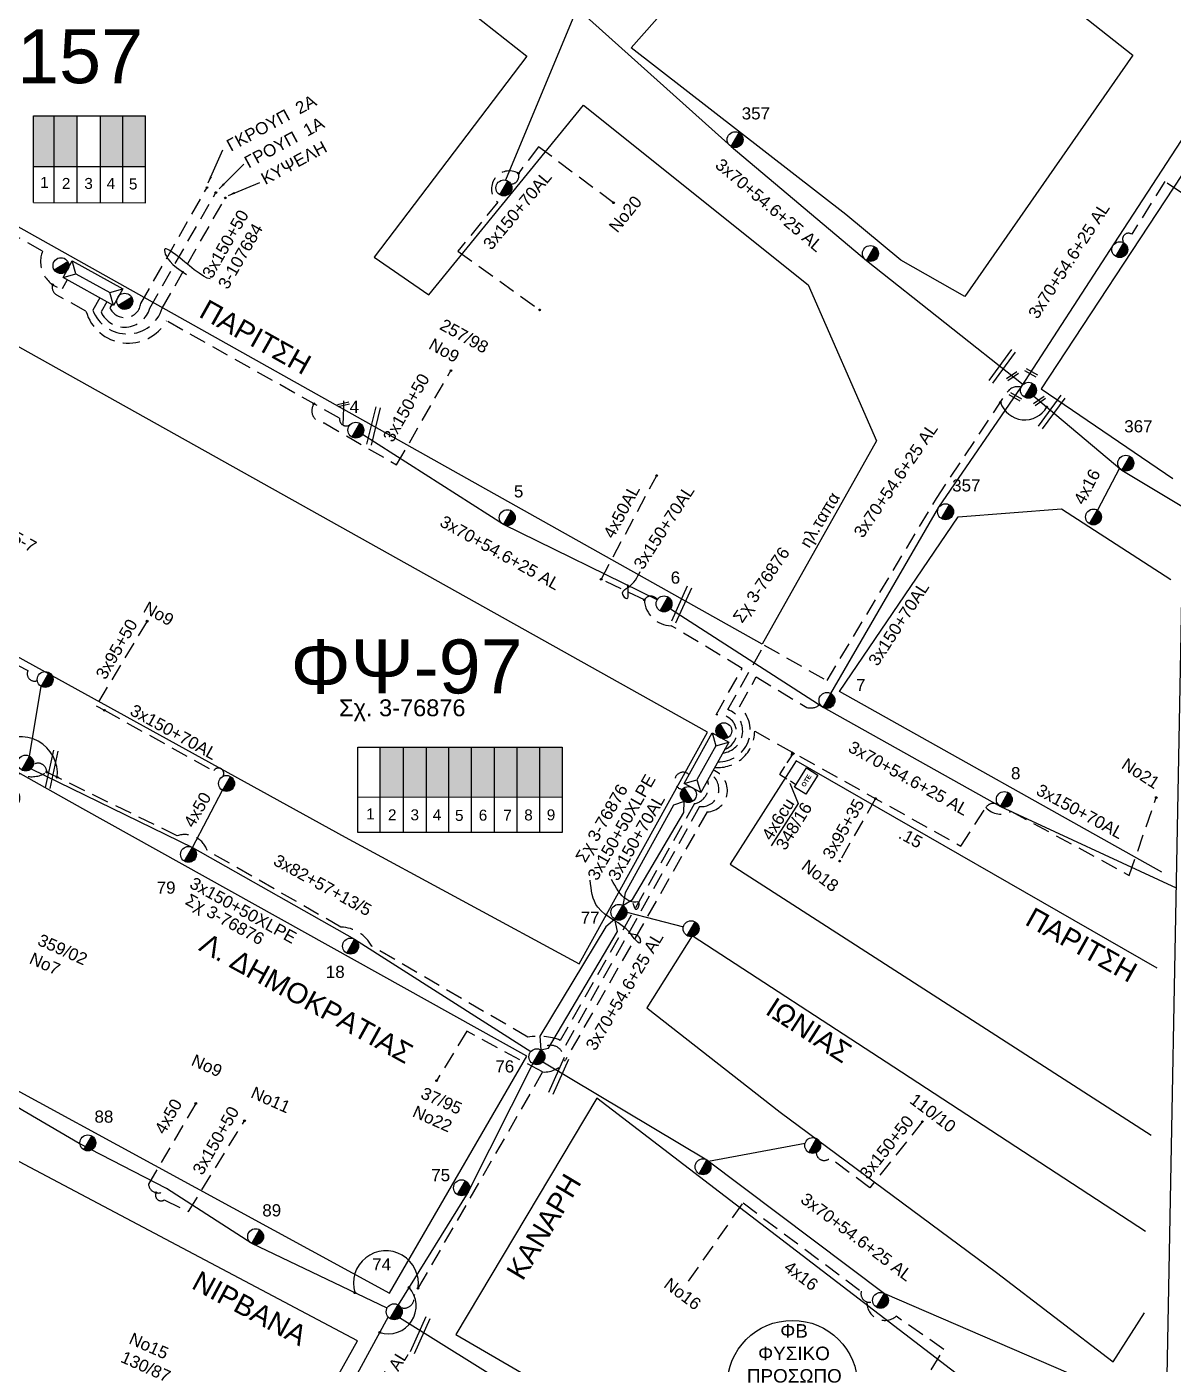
# Model space of a CAD drawing. Header units: millimetres. Extents: x 1421 to 10994, y 848 to 1896.
# Drawn here: x 10677.2 to 10847.2, y 1371.5 to 1569.9 of the extents above; entities that cross this region are included whole.
import ezdxf
from ezdxf.enums import TextEntityAlignment as Align

# ---------------------------------------------------------------- set-up
doc = ezdxf.new("R2010")
doc.units = ezdxf.units.MM
doc.linetypes.add('DASHED', pattern=[19.05, 12.7, -6.35])
for name, color, linetype, lineweight in [('.15AL', 7, 'DASHED', 30), ('3x150+50', 7, 'Continuous', 30), ('3x150+50 XLPE', 7, 'SYN_LINE', 30), ('3x150+70', 7, 'Continuous', 30), ('3x150+70AL', 7, 'DASHED', 30), ('3x70+54.6+25 AL', 7, 'SYN_LINE', 30), ('3x82+57+13_5', 7, 'Continuous', 30), ('3x95+35', 7, 'Continuous', 30), ('4x16', 7, 'Continuous', 30), ('4x50', 7, 'Continuous', 30), ('4x50AL', 7, 'Continuous', 30), ('Άγνωστα', 7, 'Continuous', 30), ('Καλώδια ΧΤ   3x150+50CU', 7, 'DASHED', 30), ('Καλώδια ΧΤ   3x150AL+50CU', 7, 'DASHED', 30), ('Υπόγεια καλώδια Παροχών ΧΤ   4x50AL', 7, 'DASHED', 30), ('Υπόγεια καλώδια Παροχών ΧΤ   4x6', 7, 'DASHED', 30)]:
    doc.layers.add(name, color=color, linetype=linetype, lineweight=lineweight)
for name, color, linetype in [('Pillar OTE', 7, 'Continuous'), ('TEXT ΚΑΛΩΔΙΩΝ', 7, 'Continuous'), ('Επιγραφές - Σχήματα', 7, 'Continuous'), ('Μηχανική τομή', 7, 'Continuous'), ('Στύλος ΦΜ', 7, 'Continuous'), ('Στύλος ΦΜ @ 1', 7, 'Continuous'), ('Συνδέσεις', 7, 'Continuous'), ('Τομή', 7, 'Continuous'), ('Υποσταθμός εναέριος 2 στύλων', 7, 'Continuous'), ('Υποσταθμός πόλεως', 7, 'Continuous'), ('Υπόβαθρο ΔΕΗ', 7, 'Continuous')]:
    doc.layers.add(name, color=color, linetype=linetype)
doc.styles.add('arial', font='arial.ttf', dxfattribs={"height": 3})
doc.styles.get("Standard").update_dxf_attribs({"font": 'arial.ttf', "height": 1.8})
doc.linetypes.add('SYN_LINE', pattern='A,0.5,-0.0001,["/\\/\\/\\/",Standard,S=0.1,R=0,X=0,Y=-0.05],-0.25', length=0.7501)
doc.dimstyles.new('ISO-25', dxfattribs={"dimtxt": 2.5, "dimasz": 2.5, "dimexe": 1.25, "dimexo": 0.625, "dimtad": 1, "dimtxsty": 'Standard', "dimcen": 2.5, "dimadec": 0, "dimazin": 0, "dimtfac": 1, "dimtmove": 0, "dimatfit": 3, "dimfxl": 1, "dimarcsym": 0})

# ---------------------------------------------------------------- blocks, each defined once
blk = doc.blocks.new('ΥΠΑΡΧΩΝ ΤΣΙΜΕΝΤΕΝΙΟΣ ΣΤΥΛΟΣ')
at = {"layer": 'Στύλος ΦΜ'}
blk.add_hatch(color=7, dxfattribs=at).paths.add_polyline_path([(-1.29, -2.28, 0.574793), (2.62, 0, 0.268822), (1.3, 2.27)])
at = {"layer": 'Στύλος ΦΜ', "color": 7}
blk.add_line((-1.29, -2.28), (1.3, 2.27), dxfattribs=at)
blk.add_circle((0, 0), 2.62, dxfattribs=at)
at = {"layer": 'Στύλος ΦΜ', "flags": 4}
for tag, p in [('ΑΡΙΘΜΟΣ', (-4.68, 8.05)), ('ΤΥΠΟΣ', (-4.91, 3.03))]:
    blk.add_attdef(tag, p, '', height=4, dxfattribs=at)
blk = doc.blocks.new('ΥΠΟΣΤΑΘΜΟΣ ΕΝΑΕΡΙΟΣ ΕΠΙ 2 ΣΤΥΛΩΝ')
at = {"layer": 'Υποσταθμός εναέριος 2 στύλων', "linetype": 'Continuous'}
for points in [[(-11.97, -2.11, 0.574793), (-8.45, -0.07, 0.268822), (-9.64, 1.98)], [(9.68, -2.15, 0.574793), (13.19, -0.1, 0.268822), (12.01, 1.95)]]:
    blk.add_hatch(color=256, dxfattribs=at).paths.add_polyline_path(points)
for p, q in [((-11.97, -2.11), (-9.64, 1.98)), ((9.68, -2.15), (12.01, 1.95))]:
    blk.add_line(p, q, dxfattribs=at)
for centre in [(-10.81, -0.07), (10.84, -0.1)]:
    blk.add_circle(centre, 2.36, dxfattribs=at)
at = {"layer": 'Υποσταθμός πόλεως', "linetype": 'Continuous', "ltscale": 40}
blk.add_lwpolyline([(-8.57, 2.82), (8.57, 2.82), (8.57, -2.82), (-8.57, -2.82)], close=True, dxfattribs=at)
for points in [[(-5.75, 0), (-8.57, 2.82)], [(-8.57, -2.82), (-5.75, 0)], [(-5.75, 0), (5.75, 0)], [(5.75, 0), (8.57, 2.82)], [(8.57, -2.82), (5.75, 0)]]:
    blk.add_lwpolyline(points, dxfattribs=at)
at = {"layer": 'Υποσταθμός εναέριος 2 στύλων', "ltscale": 40, "flags": 1}
for tag, p in [('ΜΕΤΑΣΧΗΜΑΤΙΣΜΟΣ', (14.09, 2.51)), ('ΙΣΧΥΣ', (14.07, -0.28)), ('ΑΡΙΘΜΟΣ', (14.19, -3))]:
    blk.add_attdef(tag, p, '', height=1.8, dxfattribs=at)
blk = doc.blocks.new('ΤΟΜΗ')
at = {"layer": 'Τομή', "ltscale": 40}
for p, q in [((11.33, -0.65), (-11.4, -0.65)), ((11.33, -3.42), (-11.4, -3.42))]:
    blk.add_line(p, q, dxfattribs=at)
blk = doc.blocks.new('_ΣΥΝΔΕΣΗ')
at = {"layer": 'Συνδέσεις', "linetype": 'SYN_LINE', "ltscale": 40}
blk.add_hatch(color=256, dxfattribs=at).paths.add_polyline_path([(0.5, -0.01, 1), (-0.5, -0.01, 1)])
at = {"layer": 'Συνδέσεις'}
blk.add_circle((0, -0.01), 0.5, dxfattribs=at)
blk = doc.blocks.new('ΜΗΧΑΝΙΚΗ ΤΟΜΗ')
at = {"layer": 'Μηχανική τομή', "ltscale": 40}
for p, q in [((-3.79, 1.21), (3.79, 1.21)), ((3.79, -0.34), (-3.79, -0.34))]:
    blk.add_line(p, q, dxfattribs=at)
blk = doc.blocks.new('A$C01BB34F8')
at = {"layer": 'Άγνωστα', "color": 7}
note = blk.add_mtext_dynamic_manual_height_columns('ηλ.ταπα\\P', width=1.8, gutter_width=12.5, heights=[0.0453, 0], dxfattribs=dict(at, insert=(0.37, 2.43), char_height=1.8, attachment_point=1, rotation=2.4309))
for column, words in zip(note.columns.linked_columns, ['\\P']):
    column.text = words
blk = doc.blocks.new('τομή_')
at = {"layer": 'Επιγραφές - Σχήματα'}
for p, q in [((-1.29, -0.22), (0.13, 0.75)), ((-1.08, -0.46), (0.34, 0.51)), ((-0.66, 0.62), (-0.29, -0.37))]:
    blk.add_line(p, q, dxfattribs=at)
blk = doc.blocks.new('PILLAR ΟΤΕ')
at = {"layer": 'Pillar OTE', "ltscale": 40}
blk.add_lwpolyline([(-3.31, 2.02), (3.39, 2.02), (3.39, -1.99), (-3.31, -1.99)], close=True, dxfattribs=at)
at = {"layer": 'Pillar OTE', "insert": (-1.81, 0.71), "char_height": 1.3575, "width": 109.961, "attachment_point": 1}
blk.add_mtext('{\\fArial|b1|i0|c161|p34;OTE}', dxfattribs=at)

msp = doc.modelspace()

# ---------------------------------------------------------------- hatches: boundary and pattern name
at = {"layer": 'Pillar OTE', "ltscale": 40}
h = msp.add_hatch(color=256, dxfattribs=at)
h.dxf.hatch_style = 1
h.paths.add_polyline_path([(10790.59, 1462.32), (10790.55, 1461.77), (10791, 1462.09)])
at = {"layer": 'Καλώδια ΧΤ   3x150AL+50CU', "linetype": 'DASHED', "lineweight": -3, "ltscale": 0.2}
h = msp.add_hatch(color=5, dxfattribs=at)
h.dxf.hatch_style = 1
h.paths.add_polyline_path([(10681.23, 1556.66), (10678.16, 1556.66), (10678.16, 1549.14), (10681.23, 1549.14)])
h = msp.add_hatch(color=1, dxfattribs=at)
h.dxf.hatch_style = 1
h.paths.add_polyline_path([(10684.67, 1556.66), (10681.23, 1556.66), (10681.23, 1549.14), (10684.67, 1549.14)])
h = msp.add_hatch(color=151, dxfattribs=at)
h.dxf.hatch_style = 1
h.paths.add_polyline_path([(10691.4, 1556.66), (10688.11, 1556.66), (10688.11, 1549.13), (10691.4, 1549.13)])
h = msp.add_hatch(color=85, dxfattribs=at)
h.dxf.hatch_style = 1
h.paths.add_polyline_path([(10694.79, 1556.66), (10691.4, 1556.66), (10691.4, 1549.13), (10694.79, 1549.13)])
h = msp.add_hatch(color=30, dxfattribs=at)
h.dxf.hatch_style = 1
h.paths.add_polyline_path([(10733.02, 1463.03), (10729.58, 1463.03), (10729.58, 1455.67), (10733.02, 1455.66)])
h = msp.add_hatch(color=2, dxfattribs=at)
h.dxf.hatch_style = 1
h.paths.add_polyline_path([(10733.02, 1455.66), (10736.46, 1455.66), (10736.46, 1463.03), (10733.02, 1463.03)])
h = msp.add_hatch(color=173, dxfattribs=at)
h.dxf.hatch_style = 1
h.paths.add_polyline_path([(10739.76, 1463.03), (10736.46, 1463.03), (10736.46, 1455.66), (10739.76, 1455.66)])
h = msp.add_hatch(color=1, dxfattribs=at)
h.dxf.hatch_style = 1
h.paths.add_polyline_path([(10743.14, 1463.03), (10739.76, 1463.03), (10739.76, 1455.66), (10743.14, 1455.65)])
h = msp.add_hatch(color=62, dxfattribs=at)
h.dxf.hatch_style = 1
h.paths.add_polyline_path([(10743.14, 1455.65), (10746.54, 1455.65), (10746.54, 1463.02), (10743.14, 1463.03)])
h = msp.add_hatch(color=27, dxfattribs=at)
h.dxf.hatch_style = 1
h.paths.add_polyline_path([(10746.48, 1455.65), (10749.87, 1455.65), (10749.88, 1463.02), (10746.48, 1463.02)])
h = msp.add_hatch(color=133, dxfattribs=at)
h.dxf.hatch_style = 1
h.paths.add_polyline_path([(10749.87, 1455.65), (10753.27, 1455.65), (10753.27, 1463.02), (10749.88, 1463.02)])
h = msp.add_hatch(color=6, dxfattribs=at)
h.dxf.hatch_style = 1
h.paths.add_polyline_path([(10753.26, 1455.65), (10756.66, 1455.65), (10756.66, 1463.02), (10753.26, 1463.02)])

# ---------------------------------------------------------------- linework, layer by layer
at = {"layer": '.15AL', "color": 133, "linetype": 'DASHED', "lineweight": -3, "ltscale": 0.2}
msp.add_lwpolyline([(10780.62, 1462.67, 0.915167), (10779.37, 1467.82), (10783.24, 1474.71), (10772.73, 1481.05, -0.39971), (10768.75, 1484.86, -7.202688)], format="xyb", dxfattribs=at)
at = {"layer": '.15AL', "color": 173, "linetype": 'DASHED', "lineweight": -3, "ltscale": 0.2}
msp.add_lwpolyline([(10779.17, 1460.04, 0.4392), (10785.1, 1465.38), (10815.67, 1448.36), (10819.39, 1454.08, -0.491631), (10821.53, 1454.25, -0.854256)], format="xyb", dxfattribs=at)
at = {"lineweight": -3, "ltscale": 0.2}
msp.add_circle((10790.69, 1368.35), 9.67, dxfattribs=at)
at = {"layer": '3x150+50', "color": 5, "linetype": 'DASHED', "lineweight": -3, "ltscale": 0.2}
msp.add_lwpolyline([(10719.75, 1513.96, 0.605138), (10721.27, 1511.14), (10732, 1504.88), (10740.06, 1518.89)], format="xyb", dxfattribs=at)
at = {"layer": '3x150+50', "color": 27, "linetype": 'DASHED', "lineweight": -3, "ltscale": 0.2}
msp.add_lwpolyline([(10695.02, 1481.72), (10687.45, 1469.16), (10688.7, 1468.5)], dxfattribs=at)
at = {"layer": '3x150+50', "color": 62, "linetype": 'DASHED', "lineweight": -3, "ltscale": 0.2}
msp.add_lwpolyline([(10696.34, 1396.94, 0.755025), (10697.56, 1395.88), (10701.16, 1394.15), (10709.46, 1407.63)], format="xyb", dxfattribs=at)
at = {"layer": '3x150+50', "color": 2, "linetype": 'DASHED', "lineweight": -3, "ltscale": 0.2}
msp.add_lwpolyline([(10809.96, 1407.5), (10802.17, 1397.68), (10796.25, 1402.1, -0.671683), (10794.23, 1402.9, 1.828443)], format="xyb", dxfattribs=at)
at = {"layer": '3x150+50 XLPE', "color": 1, "linetype": 'DASHED', "lineweight": -3, "ltscale": 0.2}
msp.add_lwpolyline([(10778.1, 1458.1, -0.453348), (10776.2, 1454.66), (10756.28, 1419.55, 0.143017), (10751.48, 1420.01), (10728.34, 1433.52, 0.269927), (10723.76, 1436.34), (10703.92, 1447.71, 0.417029), (10699.49, 1449.88), (10680.14, 1459.33, 0.595358), (10678.16, 1460.46, -8.55147)], format="xyb", dxfattribs=at)
at = {"layer": '3x150+50 XLPE', "color": 62, "linetype": 'DASHED', "lineweight": -3, "ltscale": 0.2}
msp.add_lwpolyline([(10753.66, 1414.86), (10734.56, 1381.69, -0.593716), (10732.67, 1379.91, -8.643208)], format="xyb", dxfattribs=at)
at = {"layer": '3x150+50 XLPE', "color": 6, "linetype": 'DASHED', "lineweight": -3, "ltscale": 0.2}
msp.add_arc((10774.5, 1458.04), 1.27, 47.4314, 264.5718, dxfattribs=at)
at = {"layer": '3x150+70', "color": 30, "linetype": 'DASHED', "lineweight": -3, "ltscale": 0.2}
msp.add_lwpolyline([(10857.8, 1538.81), (10845.9, 1546.94), (10841, 1539.11, 0.835643), (10839.82, 1537.85, -1.309228)], format="xyb", dxfattribs=at)
at = {"layer": '3x150+70', "color": 1, "linetype": 'DASHED', "lineweight": -3, "ltscale": 0.2}
msp.add_lwpolyline([(10665.84, 1480.55), (10677.36, 1474.39, 0.681366), (10678.74, 1472.9, -2.059661)], format="xyb", dxfattribs=at)
at = {"layer": '3x150+70', "color": 27, "linetype": 'DASHED', "lineweight": -3, "ltscale": 0.2}
msp.add_lwpolyline([(10688.7, 1468.5), (10704.88, 1459.5, -1.068582), (10706.25, 1458.69, 4.521563)], format="xyb", dxfattribs=at)
at = {"layer": '3x150+70AL', "color": 6, "linetype": 'DASHED', "lineweight": -3, "ltscale": 0.2}
for points in [[(10764.17, 1543.77), (10753.04, 1552.08), (10750.07, 1548.13, -0.507281), (10748.96, 1546.53, -3.549352)], [(10750.07, 1548.13, 0.912751), (10747, 1543.84), (10741.11, 1536.6), (10753.22, 1527.89)]]:
    msp.add_lwpolyline(points, format="xyb", dxfattribs=at)
at = {"layer": '3x150+70AL', "color": 2, "linetype": 'DASHED', "lineweight": -3, "ltscale": 0.2}
msp.add_lwpolyline([(10780.34, 1462.16, 0.797533), (10781.12, 1468.6), (10786.51, 1478.15), (10795.83, 1472.91), (10812.04, 1499.92), (10822.52, 1515.66, -0.330894), (10824.62, 1516.41, -2.010525)], format="xyb", dxfattribs=at)
at = {"layer": '3x150+70AL', "color": 133, "linetype": 'DASHED', "lineweight": -3, "ltscale": 0.2}
msp.add_lwpolyline([(10768.75, 1484.86), (10762.33, 1487.92)], dxfattribs=at)
msp.add_lwpolyline([(10768.75, 1484.86, -0.58926), (10770.65, 1484.88, -2.651535)], format="xyb", dxfattribs=at)
at = {"layer": '3x150+70AL', "color": 30, "linetype": 'DASHED', "lineweight": -3, "ltscale": 0.2}
msp.add_lwpolyline([(10779.63, 1460.88, 0.70907), (10782.85, 1469.01), (10785.34, 1473.45), (10792.84, 1468.92, 0.261717), (10794.79, 1469.39, -0.026301)], format="xyb", dxfattribs=at)
at = {"layer": '3x150+70AL', "color": 62, "linetype": 'DASHED', "lineweight": -3, "ltscale": 0.2}
msp.add_lwpolyline([(10778.94, 1459.63, -0.816436), (10778.05, 1453.42), (10757.06, 1416.66, -0.290667), (10753.66, 1414.86), (10742.41, 1420.9), (10737.93, 1413.56)], format="xyb", dxfattribs=at)
at = {"layer": '3x150+70AL', "color": 27, "linetype": 'DASHED', "lineweight": -3, "ltscale": 0.2}
msp.add_lwpolyline([(10778.59, 1459, -0.790161), (10776.94, 1454.22), (10756.52, 1417.85, 0.517626), (10753.39, 1418.14, -1.574723)], format="xyb", dxfattribs=at)
at = {"layer": '3x150+70AL', "color": 206, "linetype": 'DASHED', "lineweight": -3, "ltscale": 0.2}
msp.add_lwpolyline([(10819.39, 1454.08, 0.358666), (10823.1, 1453.53), (10840.64, 1444.02), (10844.63, 1455.56)], format="xyb", dxfattribs=at)
at = {"layer": '3x70+54.6+25 AL', "color": 6, "linetype": 'SYN_LINE', "lineweight": -3, "ltscale": 15}
for points in [[(10758.39, 1571.7), (10748.15, 1547.13)], [(10759.66, 1571.77), (10781.62, 1552.11), (10801.68, 1535.21), (10824.89, 1516.82)], [(10774.66, 1454.99), (10773.06, 1454.41), (10765.9, 1441.43), (10765.56, 1439.56)], [(10765.56, 1439.56), (10767, 1440.44), (10774.62, 1453.35), (10774.66, 1454.99)], [(10764.39, 1437.51), (10763.03, 1436.37), (10753.25, 1420.16), (10753.39, 1418.14)], [(10753.39, 1418.14), (10754.55, 1418.39), (10764.75, 1435.7), (10764.39, 1437.51)], [(10752.23, 1416.1), (10742.59, 1396.99), (10732.25, 1380.32)], [(10730.77, 1378.53), (10715.41, 1350.25), (10709.92, 1340.86), (10720.47, 1333.19), (10752.58, 1307.98), (10787.4, 1283.19)]]:
    msp.add_lwpolyline(points, dxfattribs=at)
at = {"layer": '3x70+54.6+25 AL', "color": 30, "linetype": 'SYN_LINE', "lineweight": -3, "ltscale": 15}
msp.add_lwpolyline([(10796.4, 1470.99), (10812.42, 1498.61), (10824.62, 1516.41), (10838.42, 1537.67), (10849.75, 1555.12)], dxfattribs=at)
at = {"layer": '3x70+54.6+25 AL', "color": 2, "linetype": 'SYN_LINE', "lineweight": -3, "ltscale": 15}
for points in [[(10826.5, 1515.1), (10839.54, 1504.13), (10848.68, 1498.62)], [(10753.71, 1416.36), (10778.02, 1401.82), (10804.34, 1382.01), (10846.13, 1363.96)], [(10778.26, 1401.64), (10792.57, 1404.3)]]:
    msp.add_lwpolyline(points, dxfattribs=at)
at = {"layer": '3x70+54.6+25 AL', "color": 133, "linetype": 'SYN_LINE', "lineweight": -3, "ltscale": 15}
msp.add_lwpolyline([(10770.65, 1484.88), (10747.84, 1496.05), (10726.95, 1509.38)], dxfattribs=at)
at = {"layer": '3x70+54.6+25 AL', "color": 173, "linetype": 'SYN_LINE', "lineweight": -3, "ltscale": 15}
for points in [[(10772.6, 1483.56), (10795.24, 1468.94), (10821.53, 1454.25), (10847.61, 1442.16)], [(10732.46, 1378.43), (10761.33, 1360.4), (10788.78, 1344.4), (10814.15, 1330.49)]]:
    msp.add_lwpolyline(points, dxfattribs=at)
at = {"layer": '3x70+54.6+25 AL', "color": 6, "linetype": 'SYN_LINE', "lineweight": -3, "ltscale": 9}
msp.add_lwpolyline([(10766.15, 1438.54), (10774.53, 1436.4)], dxfattribs=at)
at = {"layer": '3x70+54.6+25 AL', "color": 62, "linetype": 'SYN_LINE', "lineweight": -3, "ltscale": 15}
msp.add_lwpolyline([(10730.61, 1379.83), (10710.53, 1389.42), (10697.89, 1397.6), (10684.93, 1404.24), (10660.21, 1418.74)], dxfattribs=at)
at = {"layer": '3x82+57+13_5', "color": 27, "linetype": 'Continuous', "lineweight": -3, "ltscale": 0.2}
msp.add_lwpolyline([(10677.81, 1459.83), (10701.75, 1448.16), (10725.77, 1434.55), (10751.91, 1417.89)], dxfattribs=at)
msp.add_lwpolyline([(10677.81, 1459.83), (10701.75, 1448.16), (10725.77, 1434.55), (10751.91, 1417.89)], dxfattribs=at)
at = {"layer": '3x95+35', "color": 173, "linetype": 'DASHED', "lineweight": -3, "ltscale": 0.2}
msp.add_lwpolyline([(10803.02, 1455.4), (10797.69, 1446.13)], dxfattribs=at)
at = {"layer": '4x16', "color": 2, "linetype": 'SYN_LINE', "lineweight": -3, "ltscale": 15}
msp.add_lwpolyline([(10839.21, 1504.4), (10835.92, 1498.2)], dxfattribs=at)
at = {"layer": '4x16', "color": 2, "linetype": 'DASHED', "lineweight": -3, "ltscale": 0.2}
msp.add_lwpolyline([(10775.3, 1383.82), (10783.37, 1395.43), (10800.9, 1382.33, 0.607268), (10802.59, 1380.77, -16.383815)], format="xyb", dxfattribs=at)
at = {"layer": '4x50', "color": 1, "linetype": 'DASHED', "lineweight": -3, "ltscale": 0.2}
msp.add_lwpolyline([(10661.39, 1453.76), (10667.91, 1464.56), (10674.4, 1460.78, 0.448121), (10680.14, 1459.33, 35.651735)], format="xyb", dxfattribs=at)
at = {"layer": '4x50', "color": 27, "linetype": 'Continuous', "lineweight": -3, "ltscale": 0.2}
msp.add_lwpolyline([(10701.75, 1448.16), (10706.22, 1456.63)], dxfattribs=at)
at = {"layer": '4x50', "color": 62, "linetype": 'DASHED', "lineweight": -3, "ltscale": 0.2}
msp.add_lwpolyline([(10702.24, 1410.2), (10695.23, 1398.21, 0.720877), (10697.89, 1397.6, 2.374624)], format="xyb", dxfattribs=at)
at = {"layer": '4x50AL', "color": 1, "linetype": 'Continuous', "lineweight": -3, "ltscale": 0.2}
msp.add_lwpolyline([(10677.59, 1461.71), (10679.33, 1472.05)], dxfattribs=at)
at = {"layer": 'Pillar OTE', "ltscale": 40}
for points in [[(10678.16, 1543.79), (10678.16, 1556.66), (10694.79, 1556.66)], [(10681.23, 1543.78), (10681.23, 1556.66)], [(10684.67, 1543.78), (10684.67, 1556.66)], [(10688.11, 1543.78), (10688.11, 1556.66)], [(10691.4, 1543.77), (10691.4, 1556.66)], [(10694.79, 1543.77), (10694.79, 1556.66)], [(10678.16, 1549.14), (10694.79, 1549.13)], [(10678.16, 1543.79), (10694.79, 1543.77)], [(10791, 1462.09), (10790.55, 1461.77), (10790.59, 1462.32), (10791, 1462.09)]]:
    msp.add_lwpolyline(points, dxfattribs=at)
at = {"layer": 'Pillar OTE', "lineweight": -3, "ltscale": 40}
for points in [[(10726.25, 1450.39), (10726.25, 1463.03), (10756.58, 1463.02), (10756.58, 1450.36), (10726.25, 1450.39)], [(10729.58, 1450.38), (10729.58, 1463.03)], [(10733.02, 1450.38), (10733.02, 1463.03)], [(10736.46, 1450.38), (10736.46, 1463.03)], [(10739.75, 1450.37), (10739.76, 1463.03)], [(10743.14, 1450.37), (10743.14, 1463.03)], [(10746.54, 1450.37), (10746.54, 1463.02)], [(10749.87, 1450.36), (10749.88, 1463.02)], [(10753.26, 1450.36), (10753.26, 1463.02)], [(10726.25, 1455.67), (10756.58, 1455.64)]]:
    msp.add_lwpolyline(points, dxfattribs=at)
at = {"layer": 'TEXT ΚΑΛΩΔΙΩΝ', "ltscale": 15}
msp.add_arc((10691.7, 1529.17), 1.18, 204.1557, 31.099, dxfattribs=at)
at = {"layer": 'Καλώδια ΧΤ   3x150+50CU', "color": 1, "linetype": 'DASHED', "lineweight": -3, "ltscale": 0.2}
msp.add_lwpolyline([(10689.03, 1529.1), (10688.19, 1527.59, 0.701093), (10695.41, 1528.13), (10705.21, 1545.29)], format="xyb", dxfattribs=at)
at = {"layer": 'Καλώδια ΧΤ   3x150+50CU', "color": 85, "linetype": 'DASHED', "lineweight": -3, "ltscale": 0.2}
msp.add_lwpolyline([(10689.78, 1528.69), (10689.5, 1528.18, 0.755461), (10694.1, 1528.85), (10703.91, 1546.03)], format="xyb", dxfattribs=at)
at = {"layer": 'Καλώδια ΧΤ   3x150+50CU', "color": 151, "linetype": 'DASHED', "lineweight": -3, "ltscale": 0.2}
msp.add_lwpolyline([(10687.99, 1529.68), (10686.98, 1527.86, 0.71634), (10697.27, 1528.14), (10706.61, 1544.49)], format="xyb", dxfattribs=at)
at = {"layer": 'Καλώδια ΧΤ   3x150AL+50CU', "color": 5, "linetype": 'DASHED', "lineweight": -3, "ltscale": 0.2}
for points in [[(10683.17, 1532.36), (10682.41, 1531, -0.456623), (10679.53, 1536.59), (10627.61, 1565.81, -0.573778), (10626.66, 1568.86), (10636.2, 1581.87)], [(10725.12, 1510.85, -0.661817), (10723.56, 1511.82), (10697.89, 1526.26, -0.66636), (10685.96, 1527.69), (10681.64, 1530.09, -0.359692), (10681.01, 1531.63)]]:
    msp.add_lwpolyline(points, format="xyb", dxfattribs=at)
at = {"layer": 'Καλώδια ΧΤ   3x150AL+50CU', "linetype": 'DASHED', "lineweight": -3, "ltscale": 0.2}
msp.add_lwpolyline([(10724.12, 1513.35), (10724.03, 1510.15)], dxfattribs=at)
at = {"layer": 'Υπόβαθρο ΔΕΗ', "lineweight": -3, "ltscale": 15}
msp.add_lwpolyline([(10855.44, 1855.69), (8838.35, 1855.69), (8838.27, 861.33), (10836.6, 861.33)], close=True, dxfattribs=at)
at = {"layer": 'Υπόβαθρο ΔΕΗ', "lineweight": -3, "ltscale": 0.1}
for points in [[(10803.18, 1508.44), (10786.19, 1478.31), (10627.66, 1567.22), (10672.21, 1628), (10705.64, 1601.56), (10751.33, 1565.51), (10728.67, 1535.68), (10736.77, 1530.1), (10759.72, 1558.25), (10793.02, 1531.58)], [(10796.82, 1600.73), (10841.18, 1565.65), (10816.25, 1529.85), (10806.77, 1535.28), (10798.61, 1542.03), (10766.79, 1566.75)], [(10778.1, 1465.25), (10617.43, 1555.11), (10594.84, 1521.09), (10636.9, 1497.86), (10724.37, 1449.7), (10759.09, 1430.89)], [(10564.51, 1473.74), (10638.54, 1432.38), (10730.98, 1382.06), (10751.34, 1417.21), (10685.5, 1453.91), (10619.26, 1491.07), (10587.23, 1509.25)], [(10726.22, 1374.99), (10726.22, 1374.99), (10647.57, 1416.61), (10579.5, 1453.44), (10558.44, 1464.41), (10539.92, 1436.77), (10620.33, 1391.69), (10663.34, 1367.91), (10708.41, 1343.18)], [(10761.7, 1410.96), (10740.8, 1375.94), (10815.75, 1332.32), (10829.36, 1359.14)]]:
    msp.add_lwpolyline(points, close=True, dxfattribs=at)
for points in [[(10848.37, 1547.79), (10827.55, 1516.18), (10847.08, 1502.89)], [(10845.44, 1444.47), (10797.68, 1471.28), (10815.25, 1497.18), (10830.59, 1498.39), (10846.8, 1487.91)], [(10844.75, 1430.25), (10791.26, 1461), (10781.49, 1445.66), (10843.87, 1405.5)], [(10791.55, 1454.66), (10787.54, 1448.38)], [(10843.06, 1391.22), (10805.74, 1415.56), (10775.85, 1435.07), (10769.11, 1424.37), (10788.89, 1408.91), (10820.93, 1385.11), (10838.25, 1371.88), (10842.89, 1379.14)]]:
    msp.add_lwpolyline(points, dxfattribs=at)
at = {"layer": 'Υπόβαθρο ΔΕΗ', "lineweight": -3}
for centre, radius, start, end in [((10825.12, 1515.36), 3.78, 198.4414, 330.4214), ((10676.27, 1459.13), 5.45, 354.0571, 129.1248), ((10730.42, 1383.52), 4.82, 350.9628, 196.9084), ((10730.78, 1380.15), 4.13, 252.1446, 41.9036), ((10730.78, 1380.15), 4.13, 252.1446, 41.9036)]:
    msp.add_arc(centre, radius, start, end, dxfattribs=at)
at = {"layer": 'Υπόβαθρο ΔΕΗ', "lineweight": -3, "ltscale": 0.1}
msp.add_open_spline([(10704.38, 1532.51), (10703.37, 1532.49), (10698.19, 1537.28), (10697.1, 1537.03), (10698.5, 1534.53), (10700.86, 1533.15)], degree=3, dxfattribs=at)
for points in [[(10766.22, 1487.18), (10766, 1485.06), (10765.51, 1485.91), (10766.33, 1486.73), (10768.12, 1489.08)], [(10766.39, 1435.43), (10768.1, 1434.58), (10768.1, 1434), (10767.3, 1434.6), (10766.51, 1435.64), (10761.84, 1439.29), (10760.7, 1443.32)], [(10767.03, 1439.89), (10767.62, 1439), (10767.92, 1440.06), (10767.49, 1440.06), (10766.14, 1440.42), (10763.88, 1443.42)]]:
    msp.add_spline(points, degree=3, dxfattribs=at)
at = {"layer": 'Υπόγεια καλώδια Παροχών ΧΤ   4x50AL', "color": 133, "linetype": 'DASHED', "lineweight": -3, "ltscale": 0.2}
msp.add_lwpolyline([(10762.33, 1487.92), (10770.57, 1503.3)], dxfattribs=at)
at = {"layer": 'Υπόγεια καλώδια Παροχών ΧΤ   4x50AL', "color": 2, "linetype": 'DASHED', "lineweight": -3, "ltscale": 0.2}
msp.add_lwpolyline([(10805.21, 1361), (10813.14, 1373.71), (10806.06, 1378.64, -0.654225), (10801.75, 1380.76, 0.004097)], format="xyb", dxfattribs=at)
at = {"layer": 'Υπόγεια καλώδια Παροχών ΧΤ   4x6', "color": 173, "linetype": 'DASHED', "lineweight": -3, "ltscale": 0.1}
msp.add_lwpolyline([(10790.55, 1461.77), (10788.8, 1459.04), (10791.22, 1457.5)], dxfattribs=at)

# ---------------------------------------------------------------- block references
at = {"layer": '3x150+50 XLPE', "color": 7, "linetype": 'DASHED', "lineweight": -3, "ltscale": 0.2, "rotation": 56.49894172701987}
msp.add_blockref('A$C01BB34F8', (10786.08, 1479.46), dxfattribs=at)
at = {"layer": 'Pillar OTE', "xscale": 0.4999999999999999, "yscale": 0.4999999999999999, "zscale": 0.4999999999999999, "rotation": 58.02430650457276}
msp.add_blockref('PILLAR ΟΤΕ', (10792.73, 1457.99), dxfattribs=at)
at = {"layer": 'Επιγραφές - Σχήματα', "rotation": 338.0172386344112}
msp.add_blockref('τομή_', (10724.53, 1513.59), dxfattribs=at)
at = {"layer": 'Μηχανική τομή', "lineweight": -3, "xscale": 0.2499999999999678, "yscale": 0.2499999999999678, "zscale": 0.2499999999999678}
for p, rotation in [((10823.37, 1517.98), 34.26058711340944), ((10826.04, 1518.46), 330.9797587897456), ((10823.69, 1514.89), 330.9797587897456), ((10827.41, 1514.28), 34.26058711340944)]:
    msp.add_blockref('ΜΗΧΑΝΙΚΗ ΤΟΜΗ', p, dxfattribs=dict(at, rotation=rotation))
at = {"layer": 'Στύλος ΦΜ @ 1', "color": 1, "lineweight": -3, "ltscale": 40}
ref = msp.add_blockref('ΥΠΑΡΧΩΝ ΤΣΙΜΕΝΤΕΝΙΟΣ ΣΤΥΛΟΣ', (10782.2, 1553.13), dxfattribs=dict(at, xscale=0.4499999999998181, yscale=0.4499999999998181, zscale=0.4499999999998181))
ref.add_attrib('ΑΡΙΘΜΟΣ', '357', (10783.18, 1556.13), dxfattribs={"layer": 'Στύλος ΦΜ', "height": 1.8, "flags": 4})
at = {"layer": 'Στύλος ΦΜ @ 1', "color": 1, "lineweight": -3, "ltscale": 40, "xscale": 0.4499999999998181, "yscale": 0.4499999999998181, "zscale": 0.4499999999998181}
for p in [(10747.92, 1545.97), (10802.26, 1536.24), (10839.23, 1536.82), (10825.69, 1515.96), (10835.33, 1497.17), (10679.91, 1473.07), (10706.8, 1457.65), (10775.67, 1436.11), (10793.7, 1403.95), (10777.44, 1400.8), (10803.75, 1380.99)]:
    msp.add_blockref('ΥΠΑΡΧΩΝ ΤΣΙΜΕΝΤΕΝΙΟΣ ΣΤΥΛΟΣ', p, dxfattribs=at)
at = {"layer": 'Στύλος ΦΜ @ 1', "color": 1, "lineweight": -3, "ltscale": 40}
ref = msp.add_blockref('ΥΠΑΡΧΩΝ ΤΣΙΜΕΝΤΕΝΙΟΣ ΣΤΥΛΟΣ', (10725.97, 1510.04), dxfattribs=dict(at, xscale=0.4499999999998181, yscale=0.4499999999998181, zscale=0.4499999999998181))
ref.add_attrib('ΑΡΙΘΜΟΣ', '4', (10725.04, 1512.61), dxfattribs={"layer": 'Στύλος ΦΜ', "height": 1.8, "flags": 4})
ref = msp.add_blockref('ΥΠΑΡΧΩΝ ΤΣΙΜΕΝΤΕΝΙΟΣ ΣΤΥΛΟΣ', (10840.12, 1505.15), dxfattribs=dict(at, xscale=0.4499999999998181, yscale=0.4499999999998181, zscale=0.4499999999998181))
ref.add_attrib('ΑΡΙΘΜΟΣ', '367', (10839.89, 1509.72), dxfattribs={"layer": 'Στύλος ΦΜ', "height": 1.8, "flags": 4})
ref = msp.add_blockref('ΥΠΑΡΧΩΝ ΤΣΙΜΕΝΤΕΝΙΟΣ ΣΤΥΛΟΣ', (10748.42, 1497.07), dxfattribs=dict(at, xscale=0.4499999999998181, yscale=0.4499999999998181, zscale=0.4499999999998181))
ref.add_attrib('ΑΡΙΘΜΟΣ', '5', (10749.4, 1500.07), dxfattribs={"layer": 'Στύλος ΦΜ', "height": 1.8, "flags": 4})
ref = msp.add_blockref('ΥΠΑΡΧΩΝ ΤΣΙΜΕΝΤΕΝΙΟΣ ΣΤΥΛΟΣ', (10813.4, 1497.95), dxfattribs=dict(at, xscale=0.4499999999998181, yscale=0.4499999999998181, zscale=0.4499999999998181))
ref.add_attrib('ΑΡΙΘΜΟΣ', '357', (10814.38, 1500.95), dxfattribs={"layer": 'Στύλος ΦΜ', "height": 1.8, "flags": 4})
ref = msp.add_blockref('ΥΠΑΡΧΩΝ ΤΣΙΜΕΝΤΕΝΙΟΣ ΣΤΥΛΟΣ', (10771.66, 1484.28), dxfattribs=dict(at, xscale=0.4499999999998181, yscale=0.4499999999998181, zscale=0.4499999999998181))
ref.add_attrib('ΑΡΙΘΜΟΣ', '6', (10772.65, 1487.28), dxfattribs={"layer": 'Στύλος ΦΜ', "height": 1.8, "flags": 4})
ref = msp.add_blockref('ΥΠΑΡΧΩΝ ΤΣΙΜΕΝΤΕΝΙΟΣ ΣΤΥΛΟΣ', (10795.82, 1469.97), dxfattribs=dict(at, xscale=0.4499999999998181, yscale=0.4499999999998181, zscale=0.4499999999998181))
ref.add_attrib('ΑΡΙΘΜΟΣ', '7', (10800.13, 1471.36), dxfattribs={"layer": 'Στύλος ΦΜ', "height": 1.8, "flags": 4})
ref = msp.add_blockref('ΥΠΑΡΧΩΝ ΤΣΙΜΕΝΤΕΝΙΟΣ ΣΤΥΛΟΣ', (10677.01, 1460.68), dxfattribs=dict(at, xscale=0.4499999999998181, yscale=0.4499999999998181, zscale=0.4499999999998181))
ref.add_attrib('ΑΡΙΘΜΟΣ', '80', (10673.53, 1454.59), dxfattribs={"layer": 'Στύλος ΦΜ', "height": 1.8, "flags": 4})
ref = msp.add_blockref('ΥΠΑΡΧΩΝ ΤΣΙΜΕΝΤΕΝΙΟΣ ΣΤΥΛΟΣ', (10822.11, 1455.27), dxfattribs=dict(at, xscale=0.4499999999998181, yscale=0.4499999999998181, zscale=0.4499999999998181))
ref.add_attrib('ΑΡΙΘΜΟΣ', '8', (10823.1, 1458.27), dxfattribs={"layer": 'Στύλος ΦΜ', "height": 1.8, "flags": 4})
ref = msp.add_blockref('ΥΠΑΡΧΩΝ ΤΣΙΜΕΝΤΕΝΙΟΣ ΣΤΥΛΟΣ', (10701.16, 1447.13), dxfattribs=dict(at, xscale=0.4499999999998181, yscale=0.4499999999998181, zscale=0.4499999999998181))
ref.add_attrib('ΑΡΙΘΜΟΣ', '79', (10696.44, 1441.3), dxfattribs={"layer": 'Στύλος ΦΜ', "height": 1.8, "flags": 4})
ref = msp.add_blockref('ΥΠΑΡΧΩΝ ΤΣΙΜΕΝΤΕΝΙΟΣ ΣΤΥΛΟΣ', (10764.97, 1438.54), dxfattribs=dict(at, xscale=0.4499999999998181, yscale=0.4499999999998181, zscale=0.4499999999998181))
ref.add_attrib('ΑΡΙΘΜΟΣ', '77', (10759.31, 1436.85), dxfattribs={"layer": 'Στύλος ΦΜ', "height": 1.8, "flags": 4})
ref = msp.add_blockref('ΥΠΑΡΧΩΝ ΤΣΙΜΕΝΤΕΝΙΟΣ ΣΤΥΛΟΣ', (10725.19, 1433.53), dxfattribs=dict(at, xscale=0.4499999999998181, yscale=0.4499999999998181, zscale=0.4499999999998181))
ref.add_attrib('ΑΡΙΘΜΟΣ', '18', (10721.52, 1428.81), dxfattribs={"layer": 'Στύλος ΦΜ', "height": 1.8, "flags": 4})
ref = msp.add_blockref('ΥΠΑΡΧΩΝ ΤΣΙΜΕΝΤΕΝΙΟΣ ΣΤΥΛΟΣ', (10752.81, 1417.12), dxfattribs=dict(at, xscale=0.4499999999998181, yscale=0.4499999999998181, zscale=0.4499999999998181))
ref.add_attrib('ΑΡΙΘΜΟΣ', '76', (10746.65, 1414.79), dxfattribs={"layer": 'Στύλος ΦΜ', "height": 1.8, "flags": 4})
ref = msp.add_blockref('ΥΠΑΡΧΩΝ ΤΣΙΜΕΝΤΕΝΙΟΣ ΣΤΥΛΟΣ', (10686.24, 1404.34), dxfattribs=dict(at, xscale=0.4499999999998181, yscale=0.4499999999998181, zscale=0.4499999999998181))
ref.add_attrib('ΑΡΙΘΜΟΣ', '88', (10687.22, 1407.34), dxfattribs={"layer": 'Στύλος ΦΜ', "height": 1.8, "flags": 4})
ref = msp.add_blockref('ΥΠΑΡΧΩΝ ΤΣΙΜΕΝΤΕΝΙΟΣ ΣΤΥΛΟΣ', (10741.64, 1397.69), dxfattribs=dict(at, xscale=0.4499999999998181, yscale=0.4499999999998181, zscale=0.4499999999998181))
ref.add_attrib('ΑΡΙΘΜΟΣ', '75', (10737.15, 1398.66), dxfattribs={"layer": 'Στύλος ΦΜ', "height": 1.8, "flags": 4})
ref = msp.add_blockref('ΥΠΑΡΧΩΝ ΤΣΙΜΕΝΤΕΝΙΟΣ ΣΤΥΛΟΣ', (10711.11, 1390.44), dxfattribs=dict(at, xscale=0.4499999999998181, yscale=0.4499999999998181, zscale=0.4499999999998181))
ref.add_attrib('ΑΡΙΘΜΟΣ', '89', (10712.1, 1393.44), dxfattribs={"layer": 'Στύλος ΦΜ', "height": 1.8, "flags": 4})
ref = msp.add_blockref('ΥΠΑΡΧΩΝ ΤΣΙΜΕΝΤΕΝΙΟΣ ΣΤΥΛΟΣ', (10731.66, 1379.3), dxfattribs=dict(at, xscale=0.4499999999998181, yscale=0.4499999999998181, zscale=0.4499999999998181))
ref.add_attrib('ΑΡΙΘΜΟΣ', '74', (10728.39, 1385.42), dxfattribs={"layer": 'Στύλος ΦΜ', "height": 1.8, "flags": 4})
at = {"layer": 'Συνδέσεις', "lineweight": -3, "xscale": 0.25, "yscale": 0.25, "zscale": 0.25}
for p in [(10750.07, 1548.13), (10703.91, 1546.03), (10705.21, 1545.29), (10706.61, 1544.49), (10764.17, 1543.77), (10681.01, 1531.63), (10753.22, 1527.89), (10740.07, 1518.89), (10719.75, 1513.96), (10821.53, 1514.17), (10828.4, 1513.5), (10770.57, 1503.31), (10762.34, 1487.93), (10768.75, 1484.86), (10695.02, 1481.72), (10688.7, 1468.5), (10680.14, 1459.33), (10681.7, 1458.57), (10803.02, 1455.41), (10844.63, 1455.56), (10797.69, 1446.14), (10737.93, 1413.57), (10702.24, 1410.2), (10709.46, 1407.63), (10809.96, 1407.5), (10696.34, 1396.94), (10733.86, 1382.91), (10735.18, 1382.77), (10725.81, 1382.12), (10729.52, 1376.23)]:
    msp.add_blockref('_ΣΥΝΔΕΣΗ', p, dxfattribs=at)
at = {"layer": 'Τομή', "lineweight": -3}
for p, xscale, yscale, zscale, rotation in [((10821.36, 1519.82), 0.2499999999999997, 0.2499999999999997, 0.2499999999999997, 53.66614445755423), ((10729.11, 1510.53), 0.2499999999999998, 0.2499999999999998, 0.2499999999999998, 255.9897501491177), ((10828.7, 1513.04), 0.2499999999999997, 0.2499999999999997, 0.2499999999999997, 53.66614445755423), ((10774.74, 1483.99), 0.2499999999999998, 0.2499999999999998, 0.2499999999999998, 245.7997813997417), ((10680.37, 1459.86), 0.2499999999999998, 0.2499999999999998, 0.2499999999999998, 77.73493016639384), ((10756.52, 1414.1), 0.2499999999999998, 0.2499999999999998, 0.2499999999999998, 245.7997813997417), ((10735.99, 1375.63), 0.2499999999999998, 0.2499999999999998, 0.2499999999999998, 245.7997813997417)]:
    msp.add_blockref('ΤΟΜΗ', p, dxfattribs=dict(at, xscale=xscale, yscale=yscale, zscale=zscale, rotation=rotation))
at = {"layer": 'Υποσταθμός εναέριος 2 στύλων', "xscale": 0.5, "yscale": 0.5, "zscale": 0.5, "rotation": 330.9124551401993}
msp.add_blockref('ΥΠΟΣΤΑΘΜΟΣ ΕΝΑΕΡΙΟΣ ΕΠΙ 2 ΣΤΥΛΩΝ', (10686.99, 1531.85), dxfattribs=at)
at = {"layer": 'Υποσταθμός εναέριος 2 στύλων', "lineweight": -3, "xscale": 0.4999999999999996, "yscale": 0.4999999999999996, "zscale": 0.4999999999999996, "rotation": 241.0495117080659}
msp.add_blockref('ΥΠΟΣΤΑΘΜΟΣ ΕΝΑΕΡΙΟΣ ΕΠΙ 2 ΣΤΥΛΩΝ', (10777.94, 1460.72), dxfattribs=at)

# ---------------------------------------------------------------- texts
at = {"ltscale": 30, "char_height": 1.63, "width": 11.2573, "attachment_point": 1}
for s, insert in [('1', (10679.15, 1547.59)), ('2', (10682.38, 1547.45)), ('3', (10685.71, 1547.45)), ('4', (10689.02, 1547.45)), ('5', (10692.32, 1547.37))]:
    msp.add_mtext(s, dxfattribs=dict(at, insert=insert))
at = {"lineweight": -3, "ltscale": 30, "char_height": 1.63, "width": 11.2573, "attachment_point": 1}
for s, insert in [('1', (10727.5, 1453.95)), ('2', (10730.73, 1453.81)), ('3', (10734.07, 1453.81)), ('4', (10737.37, 1453.81)), ('5', (10740.67, 1453.73)), ('6', (10744.19, 1453.76)), ('7', (10747.82, 1453.76)), ('8', (10750.93, 1453.79)), ('9', (10754.27, 1453.81))]:
    msp.add_mtext(s, dxfattribs=dict(at, insert=insert))
at = {"layer": 'TEXT ΚΑΛΩΔΙΩΝ', "lineweight": -3, "ltscale": 0.2, "style": 'arial'}
for s, rotation, p in [('ΓΚΡΟΥΠ  2Α', 28.3989, (10713.45, 1555.6)), ('ΓΡΟΥΠ  1Α', 28.3989, (10715.35, 1552.72)), ('ΚΥΨΕΛΗ', 28.3989, (10716.79, 1549.7)), ('3x70+54.6+25 AL', 319.9002, (10787.27, 1543.42)), ('3x150+70AL', 50.1503, (10749.91, 1542.66)), ('3x150+50', 60.0868, (10706.62, 1537.66)), ('   3x70+54.6+25 AL', 57.0324, (10831.11, 1534.33)), ('3-107684', 60.0868, (10708.85, 1535.85)), ('3x150+50', 60.0868, (10733.43, 1513.38)), ('4x16', 62.0124, (10834.36, 1501.67)), ('   4x50AL', 61.8365, (10764.86, 1497.08)), ('3x150+70AL', 56.9536, (10771.64, 1495.66)), ('3x70+54.6+25 AL', 330.7912, (10747.36, 1491.87)), ('3x150+70AL', 56.9536, (10806.44, 1481.36)), ('3x150+70AL', 331.1172, (10698.97, 1465.28)), ('3x70+54.6+25 AL', 330.8055, (10807.91, 1458.43)), ('3x82+57+13/5', 331.1172, (10721.06, 1442.58)), ('3x150+50XLPE', 331.1172, (10709.28, 1438.84)), ('3x70+54.6+25 AL', 59.1307, (10765.79, 1426.86))]:
    msp.add_text(s, height=1.8, rotation=rotation, dxfattribs=at).set_placement(p, align=Align.MIDDLE_CENTER)
at = {"layer": 'TEXT ΚΑΛΩΔΙΩΝ', "lineweight": -3, "ltscale": 15, "style": 'arial'}
for s, rotation, p in [('3x70+54.6+25 AL', 55.5673, (10806, 1502.62)), ('3x95+50', 60.1217, (10690.49, 1477.58)), ('3x150+50XLPE', 60.1217, (10765.34, 1451.16)), ('4x50', 60.1217, (10702.47, 1453.76)), ('3x150+70AL', 331.5299, (10833.34, 1453.51)), ('3x150+70AL', 60.1217, (10767.56, 1449.65)), ('3x95+35', 60.1217, (10798.24, 1450.92)), ('.15', 331.5299, (10808.24, 1449.58)), ('4x50', 60.1217, (10698.16, 1408.28)), ('3x150+50', 60.1217, (10705.2, 1404.7)), ('3x150+50', 51.5424, (10804.65, 1403.71)), ('3x70+54.6+25 AL', 323.0196, (10800.22, 1390.39)), ('4x16', 323.0196, (10792, 1384.65)), ('3x70+54.6+25 AL', 58.576, (10727.9, 1364.97))]:
    msp.add_text(s, height=1.8, rotation=rotation, dxfattribs=at).set_placement(p, align=Align.MIDDLE_CENTER)
at = {"layer": 'Άγνωστα', "lineweight": -3, "ltscale": 0.2, "char_height": 1.8, "width": 18.6352, "attachment_point": 1, "style": 'arial'}
for s, insert, rotation in [('\\A1;No20', (10763.33, 1540.33), 51), ('\\A1;257/98', (10739.12, 1526.66), 331), ('\\A1;No9', (10737.49, 1523.78), 331), ('\\A1;No5-7', (10672.85, 1496.71), 331), ('\\A1;Σχ 3-76876', (10781.74, 1482.31), 56), ('\\A1;No9', (10695.16, 1484.74), 331), ('\\A1;No21', (10840.31, 1461.53), 327.0406), ('\\A1;Σχ 3-76876', (10758.42, 1446.67), 60), ('\\A1;No18', (10792.96, 1446.5), 323), ('\\A1;Σχ 3-76876', (10701.4, 1441.4), 331), ('\\A1;359/02\\PNo7', (10679.36, 1435.41), 335.9542), ('\\A1;No9', (10702.15, 1417.57), 335.9542), ('\\A1;No11', (10710.98, 1412.78), 335.9542), ('\\A1;37/95\\PNo22', (10736.17, 1412.7), 335.9542), ('\\A1;110/10', (10809, 1411.82), 323), ('\\A1;No16', (10772.56, 1384.48), 323), ('\\A1;No15\\P130/87', (10692.91, 1376.29), 335.9542)]:
    msp.add_mtext(s, dxfattribs=dict(at, insert=insert, rotation=rotation))
at = {"layer": 'Άγνωστα', "color": 7, "lineweight": -3, "insert": (10723.48, 1470.12), "char_height": 2.5, "width": 4.551914400963142e-14, "attachment_point": 1}
msp.add_mtext('Σχ. 3-76876', dxfattribs=at)
at = {"layer": 'Υπόβαθρο ΔΕΗ', "lineweight": -3, "ltscale": 0.1, "style": 'arial'}
for s, rotation, p in [('ΠΑΡΙΤΣΗ', 330.7157, (10711.1, 1523.86)), ('ΠΑΡΙΤΣΗ', 330.7157, (10833.57, 1433.71)), ('Λ. ΔΗΜΟΚΡΑΤΙΑΣ', 331.0944, (10718.65, 1425.8)), ('ΙΩΝΙΑΣ', 327.2256, (10793.15, 1421.07)), ('ΚΑΝΑΡΗ', 59.1664, (10753.83, 1391.91)), ('ΝΙΡΒΑΝΑ', 331.7019, (10710.25, 1379.82))]:
    msp.add_text(s, height=3, rotation=rotation, dxfattribs=at).set_placement(p, align=Align.MIDDLE_CENTER)
at = {"layer": 'Υπόβαθρο ΔΕΗ', "lineweight": -3, "attachment_point": 1}
for s, insert, char_height, width in [('ΦΨ-157', (10653.79, 1569.5), 8, 84.6573), ('ΦΨ-97', (10716.29, 1479), 8, 84.6573), ('{\\W8.64836; }ΦΒ \\P{\\W4.42067; }ΦΥΣΙΚΟ \\P{\\W2.28183; }ΠΡΟΣΩΠΟ', (10782.18, 1377.46), 2, 17.2548)]:
    msp.add_mtext(s, dxfattribs=dict(at, insert=insert, char_height=char_height, width=width))
at = {"layer": 'Υπόγεια καλώδια Παροχών ΧΤ   4x50AL', "color": 7, "ltscale": 0.2, "char_height": 1.8, "attachment_point": 1, "rotation": 58}
for s, insert in [('4x6cu', (10786.02, 1450)), ('348/16', (10788.11, 1448.55))]:
    msp.add_mtext_dynamic_manual_height_columns(s, width=1.8, gutter_width=12.5, heights=[0.118], dxfattribs=dict(at, insert=insert))

# ---------------------------------------------------------------- leaders
at = {"layer": 'Επιγραφές - Σχήματα', "ltscale": 40}
for points, override in [([(10704.09, 1546.73), (10706.26, 1551.63)], {"dimasz": 1, "dimtad": 0}), ([(10705.7, 1545.83), (10709.35, 1549.5)], {"dimasz": 1, "dimtad": 0}), ([(10707.09, 1544.86), (10711.74, 1546.8)], {"dimasz": 1, "dimtad": 0}), ([(10790.31, 1457.67), (10791.55, 1454.66)], {"dimasz": 0.5, "dimtad": 0})]:
    msp.add_leader(points, dimstyle='ISO-25', override=override, dxfattribs=at)

doc.saveas('drawing.dxf')
